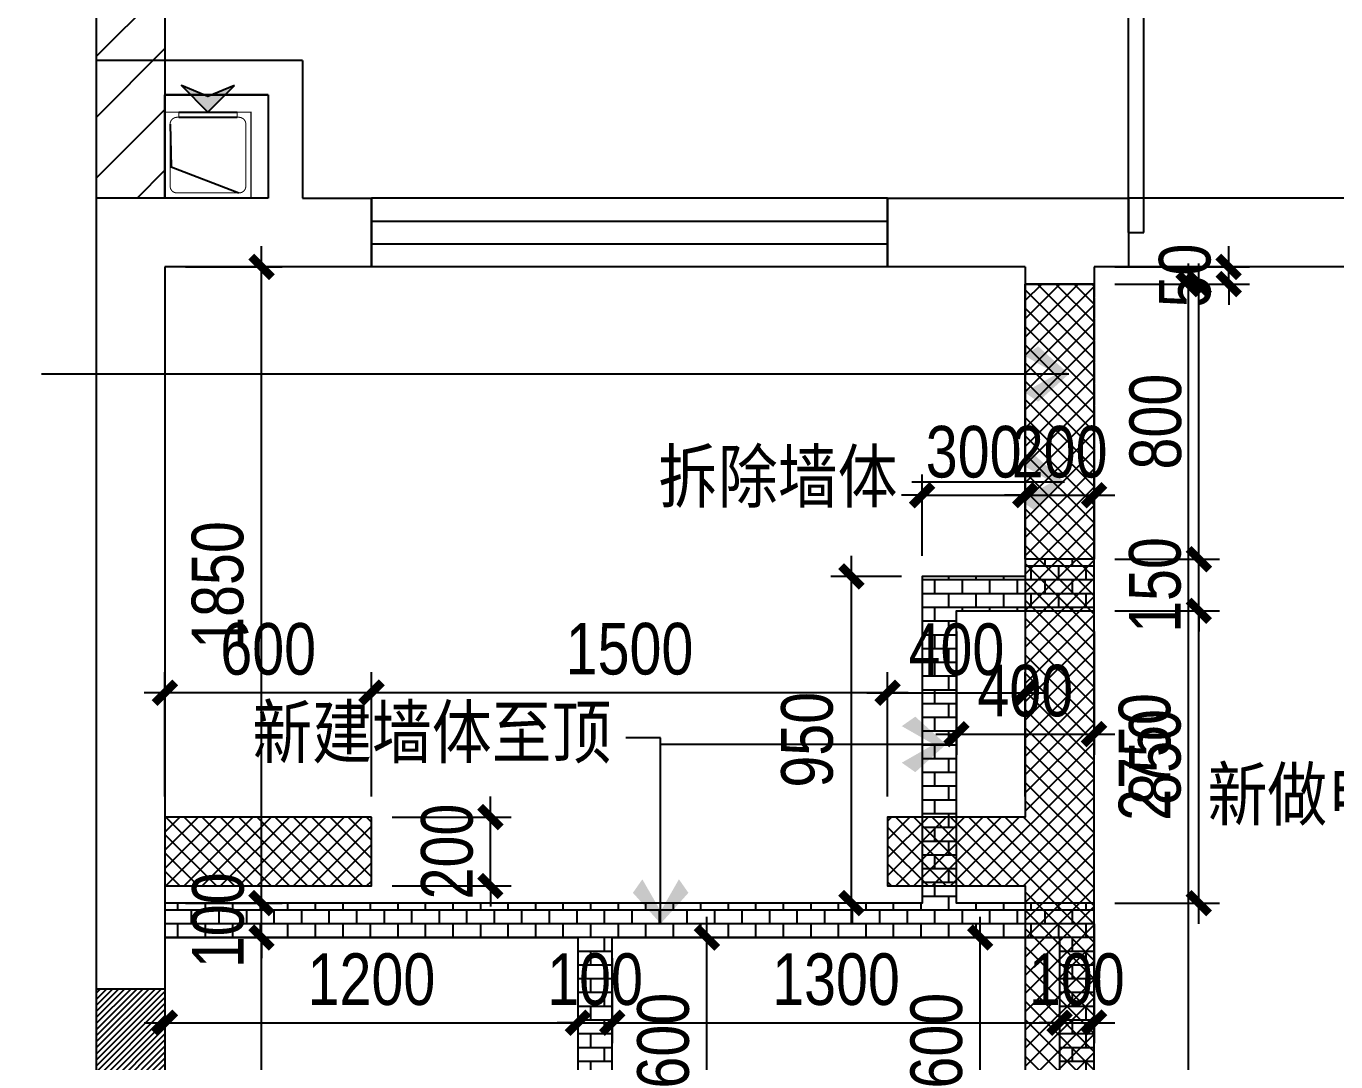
# Model space of a CAD drawing. Extents: x 160245 to 405305, y -111140 to 232735.
# Drawn here: x 334159 to 337965, y -98802 to -95791 of the extents above; entities that cross this region are included whole.
import ezdxf

# ---------------------------------------------------------------- set-up
doc = ezdxf.new("R2010")
doc.units = 0
doc.header["$LTSCALE"] = 10
doc.header["$MEASUREMENT"] = 0
doc.linetypes.add('DASH', pattern=[0.35, 0.25, -0.1])
doc.layers.get('Defpoints').update_dxf_attribs({"color": 229})
for name, color, linetype in [('Door 门', 107, 'Continuous'), ('P-N wall 新建隔墙2', 241, 'Continuous'), ('P-O wall 原始墙体', 245, 'Continuous'), ('P-O wall 拆除墙体', 245, 'Continuous'), ('P-Stair 楼梯（原建筑设备）', 159, 'Continuous'), ('P-window 窗', 107, 'Continuous'), ('WALL', 9, 'Continuous')]:
    doc.layers.add(name, color=color, linetype=linetype)
doc.styles.add('PDC DIM', font='PMingLiU-ExtB.ttf', dxfattribs={"width": 0.85})
doc.dimstyles.new('PDC-A2', dxfattribs={"dimscale": 0, "dimtxt": 2.5, "dimasz": 1, "dimexe": 1, "dimexo": 1, "dimgap": 0.7, "dimtad": 1, "dimdec": 0, "dimtxsty": 'PDC DIM', "dimblk": 'ARCHTICK', "dimcen": 1, "dimdle": 1, "dimclrd": 8, "dimclre": 8, "dimclrt": 9, "dimadec": 0, "dimazin": 0, "dimtfac": 1, "dimtdec": 0, "dimtix": 1, "dimtmove": 2, "dimatfit": 3, "dimldrblk": 'PDC A2 T R', "dimfxl": 10, "dimfxlon": 1, "dimarcsym": 0})

# ---------------------------------------------------------------- blocks, each defined once
blk = doc.blocks.new('A$C7BB304D7')
blk.add_hatch(color=256).paths.add_polyline_path([(126.5, 77.4), (203.8, 0.2), (126.3, 31.7), (49.1, 0)])
at = {"linetype": 'DASH', "ltscale": 0.5}
for p, q in [((1.5, 330.2), (1.5, 30.2)), ((301.5, 330.2), (1.5, 330.2)), ((301.5, 30.2), (301.5, 330.2)), ((1.5, 30.2), (301.5, 30.2))]:
    blk.add_line(p, q, dxfattribs=at)
for p, q in [((41.5, 95.2), (211.5, 95.2)), ((41.5, 80.2), (211.5, 80.2))]:
    blk.add_line(p, q)
at = {"const_width": 3}
blk.add_lwpolyline([(1.5, 80.2), (1.5, 330.2), (251.5, 330.2), (251.5, 80.2), (211.5, 80.2), (211.5, 95.2), (216.5, 95.2, 0.414214), (236.5, 115.2), (236.5, 295.2, 0.414214), (216.5, 315.2), (36.5, 315.2, 0.414214), (16.5, 295.2), (16.5, 115.2, 0.414214), (36.5, 95.2), (41.5, 95.2), (41.5, 80.2)], format="xyb", close=True, dxfattribs=at)
blk.add_lwpolyline([(16.5, 115.2), (19.3, 239.2), (216.5, 315.2)])
blk.add_lwpolyline([(203.8, 2.9), (126.3, 34.4), (49.1, 2.7), (126.5, 80.2)], close=True)
blk = doc.blocks.new('$DorLib2D$00000001')
for p, q in [((0.45, 0.975), (0.5, 0.975)), ((0.45, 0), (0.45, 0.975)), ((0.5, 0), (0.5, 0.975)), ((0.5, 0), (0.45, 0))]:
    blk.add_line(p, q)
at = {"lineweight": 13}
blk.add_arc((0.475, 0), 0.975, 91.4693, 180, dxfattribs=at)
blk = doc.blocks.new('$WINLIB2D$00000001')
at = {"color": 0}
for points in [[(-0.5, 0.5), (-0.5, -0.5)], [(-0.5, 0.5), (0.5, 0.5)], [(0.5, -0.5), (0.5, 0.5)], [(0.5, 0.1667), (-0.5, 0.1667)], [(0.5, -0.1667), (-0.5, -0.1667)], [(-0.5, -0.5), (0.5, -0.5)]]:
    blk.add_lwpolyline(points, dxfattribs=at)
blk = doc.blocks.new('_ArchTick')
at = {"color": 0, "linetype": 'ByBlock', "const_width": 0.4}
blk.add_lwpolyline([(-0.5, -0.5), (0.5, 0.5)], dxfattribs=at)
blk = doc.blocks.new('*D1993')
at = {"layer": 'Defpoints', "color": 0, "transparency": 16777216}
for p in [(337262.5, -96540.6), (337537.1, -96540.6), (337262.5, -99290.6)]:
    blk.add_point(p, dxfattribs=at)
at = {"layer": 'P-O wall 拆除墙体', "color": 8, "lineweight": -2, "transparency": 16777216}
for p, q in [((337537.1, -99350.6), (337537.1, -96480.6)), ((337322.5, -96540.6), (337597.1, -96540.6)), ((337322.5, -99290.6), (337597.1, -99290.6))]:
    blk.add_line(p, q, dxfattribs=at)
at = {"layer": 'P-O wall 拆除墙体', "color": 8, "lineweight": -2, "transparency": 16777216, "xscale": 60, "yscale": 60, "zscale": 60}
for p, rotation in [((337537.1, -96540.6), 90), ((337537.1, -99290.6), 270)]:
    blk.add_blockref('_ArchTick', p, dxfattribs=dict(at, rotation=rotation))
at = {"layer": 'P-O wall 拆除墙体', "color": 9, "transparency": 16777216, "insert": (337410.2, -97915.6), "char_height": 150, "attachment_point": 5, "rotation": 90, "style": 'PDC DIM'}
blk.add_mtext('2750', dxfattribs=at)
blk = doc.blocks.new('PDC A2 T R')
at = {"color": 0, "linetype": 'ByBlock'}
blk.add_line((0, 0), (-2, 0), dxfattribs=at)
for points in [[(-2.147, 0.886), (-1.491, 1.345), (-0.6, 0), (0, 0)], [(-2.147, -0.886), (-1.491, -1.345), (-0.6, 0), (0, 0)]]:
    blk.add_solid(points, dxfattribs=at)
blk = doc.blocks.new('*D1994')
at = {"layer": 'Defpoints', "color": 0, "transparency": 16777216}
for p in [(337062.5, -97728.8), (336662.5, -98090.6), (337062.5, -98090.6)]:
    blk.add_point(p, dxfattribs=at)
at = {"layer": 'P-O wall 拆除墙体', "color": 8, "lineweight": -2, "transparency": 16777216}
for p, q in [((336662.5, -98030.6), (336662.5, -97668.8)), ((337062.5, -98030.6), (337062.5, -97668.8)), ((336602.5, -97728.8), (337122.5, -97728.8))]:
    blk.add_line(p, q, dxfattribs=at)
at = {"layer": 'P-O wall 拆除墙体', "color": 8, "lineweight": -2, "transparency": 16777216, "xscale": 60, "yscale": 60, "zscale": 60, "rotation": 180}
blk.add_blockref('_ArchTick', (336662.5, -97728.8), dxfattribs=at)
at = {"layer": 'P-O wall 拆除墙体', "color": 8, "lineweight": -2, "transparency": 16777216, "xscale": 60, "yscale": 60, "zscale": 60}
blk.add_blockref('_ArchTick', (337062.5, -97728.8), dxfattribs=at)
at = {"layer": 'P-O wall 拆除墙体', "color": 9, "transparency": 16777216, "insert": (336862.5, -97603.3), "char_height": 150, "attachment_point": 5, "style": 'PDC DIM'}
blk.add_mtext('400', dxfattribs=at)
blk = doc.blocks.new('*D1995')
at = {"layer": 'Defpoints', "color": 0, "transparency": 16777216}
for p in [(335162.5, -97728.8), (335162.5, -98090.6), (336662.5, -98090.6)]:
    blk.add_point(p, dxfattribs=at)
at = {"layer": 'P-O wall 拆除墙体', "color": 8, "lineweight": -2, "transparency": 16777216}
for p, q in [((335162.5, -98030.6), (335162.5, -97668.8)), ((336662.5, -98030.6), (336662.5, -97668.8)), ((336722.5, -97728.8), (335102.5, -97728.8))]:
    blk.add_line(p, q, dxfattribs=at)
at = {"layer": 'P-O wall 拆除墙体', "color": 8, "lineweight": -2, "transparency": 16777216, "xscale": 60, "yscale": 60, "zscale": 60, "rotation": 180}
blk.add_blockref('_ArchTick', (335162.5, -97728.8), dxfattribs=at)
at = {"layer": 'P-O wall 拆除墙体', "color": 8, "lineweight": -2, "transparency": 16777216, "xscale": 60, "yscale": 60, "zscale": 60}
blk.add_blockref('_ArchTick', (336662.5, -97728.8), dxfattribs=at)
at = {"layer": 'P-O wall 拆除墙体', "color": 9, "transparency": 16777216, "insert": (335912.5, -97601.8), "char_height": 150, "attachment_point": 5, "style": 'PDC DIM'}
blk.add_mtext('1500', dxfattribs=at)
blk = doc.blocks.new('*D1996')
at = {"layer": 'Defpoints', "color": 0, "transparency": 16777216}
for p in [(334562.5, -97728.8), (334562.5, -98090.6), (335162.5, -98090.6)]:
    blk.add_point(p, dxfattribs=at)
at = {"layer": 'P-O wall 拆除墙体', "color": 8, "lineweight": -2, "transparency": 16777216}
for p, q in [((334562.5, -98030.6), (334562.5, -97668.8)), ((335162.5, -98030.6), (335162.5, -97668.8)), ((335222.5, -97728.8), (334502.5, -97728.8))]:
    blk.add_line(p, q, dxfattribs=at)
at = {"layer": 'P-O wall 拆除墙体', "color": 8, "lineweight": -2, "transparency": 16777216, "xscale": 60, "yscale": 60, "zscale": 60, "rotation": 180}
blk.add_blockref('_ArchTick', (334562.5, -97728.8), dxfattribs=at)
at = {"layer": 'P-O wall 拆除墙体', "color": 8, "lineweight": -2, "transparency": 16777216, "xscale": 60, "yscale": 60, "zscale": 60}
blk.add_blockref('_ArchTick', (335162.5, -97728.8), dxfattribs=at)
at = {"layer": 'P-O wall 拆除墙体', "color": 9, "transparency": 16777216, "insert": (334862.5, -97602.3), "char_height": 150, "attachment_point": 5, "style": 'PDC DIM'}
blk.add_mtext('600', dxfattribs=at)
blk = doc.blocks.new('*D1997')
at = {"layer": 'Defpoints', "color": 0, "transparency": 16777216}
for p in [(335162.5, -98090.6), (335508.2, -98090.6), (335162.5, -98290.6)]:
    blk.add_point(p, dxfattribs=at)
at = {"layer": 'P-O wall 拆除墙体', "color": 8, "lineweight": -2, "transparency": 16777216}
for p, q in [((335508.2, -98090.6), (335508.2, -98030.6)), ((335222.5, -98090.6), (335568.2, -98090.6)), ((335508.2, -98290.6), (335508.2, -98090.6)), ((335222.5, -98290.6), (335568.2, -98290.6)), ((335508.2, -98290.6), (335508.2, -98350.6))]:
    blk.add_line(p, q, dxfattribs=at)
at = {"layer": 'P-O wall 拆除墙体', "color": 8, "lineweight": -2, "transparency": 16777216, "xscale": 60, "yscale": 60, "zscale": 60}
for p, rotation in [((335508.2, -98090.6), 270), ((335508.2, -98290.6), 90)]:
    blk.add_blockref('_ArchTick', p, dxfattribs=dict(at, rotation=rotation))
at = {"layer": 'P-O wall 拆除墙体', "color": 9, "transparency": 16777216, "insert": (335382.7, -98190.6), "char_height": 150, "attachment_point": 5, "rotation": 90, "style": 'PDC DIM'}
blk.add_mtext('200', dxfattribs=at)
blk = doc.blocks.new('*D2102')
at = {"layer": 'Defpoints', "color": 0, "transparency": 16777216}
for p in [(335862.5, -98440.6), (336137.4, -98440.6), (335862.5, -99040.6)]:
    blk.add_point(p, dxfattribs=at)
at = {"layer": 'P-N wall 新建隔墙2', "color": 8, "lineweight": -2, "transparency": 16777216}
for p, q in [((336137.4, -99100.6), (336137.4, -98380.6)), ((335922.5, -98440.6), (336197.4, -98440.6)), ((335922.5, -99040.6), (336197.4, -99040.6))]:
    blk.add_line(p, q, dxfattribs=at)
at = {"layer": 'P-N wall 新建隔墙2', "color": 8, "lineweight": -2, "transparency": 16777216, "xscale": 60, "yscale": 60, "zscale": 60}
for p, rotation in [((336137.4, -98440.6), 90), ((336137.4, -99040.6), 270)]:
    blk.add_blockref('_ArchTick', p, dxfattribs=dict(at, rotation=rotation))
at = {"layer": 'P-N wall 新建隔墙2', "color": 9, "transparency": 16777216, "insert": (336010.9, -98740.6), "char_height": 150, "attachment_point": 5, "rotation": 90, "style": 'PDC DIM'}
blk.add_mtext('600', dxfattribs=at)
blk = doc.blocks.new('*D2105')
at = {"layer": 'Defpoints', "color": 0, "transparency": 16777216}
for p in [(336931.4, -98440.6), (337162.5, -98440.6), (337162.5, -99040.6)]:
    blk.add_point(p, dxfattribs=at)
at = {"layer": 'P-N wall 新建隔墙2', "color": 8, "lineweight": -2, "transparency": 16777216}
for p, q in [((336931.4, -99100.6), (336931.4, -98380.6)), ((337102.5, -98440.6), (336871.4, -98440.6)), ((337102.5, -99040.6), (336871.4, -99040.6))]:
    blk.add_line(p, q, dxfattribs=at)
at = {"layer": 'P-N wall 新建隔墙2', "color": 8, "lineweight": -2, "transparency": 16777216, "xscale": 60, "yscale": 60, "zscale": 60}
for p, rotation in [((336931.4, -98440.6), 90), ((336931.4, -99040.6), 270)]:
    blk.add_blockref('_ArchTick', p, dxfattribs=dict(at, rotation=rotation))
at = {"layer": 'P-N wall 新建隔墙2', "color": 9, "transparency": 16777216, "insert": (336804.9, -98740.6), "char_height": 150, "attachment_point": 5, "rotation": 90, "style": 'PDC DIM'}
blk.add_mtext('600', dxfattribs=at)
blk = doc.blocks.new('*D2106')
at = {"layer": 'Defpoints', "color": 0, "transparency": 16777216}
for p in [(334562.5, -98440.6), (335762.5, -98440.6), (335762.5, -98688.2)]:
    blk.add_point(p, dxfattribs=at)
at = {"layer": 'P-N wall 新建隔墙2', "color": 8, "lineweight": -2, "transparency": 16777216}
for p, q in [((334562.5, -98500.6), (334562.5, -98748.2)), ((335762.5, -98500.6), (335762.5, -98748.2)), ((334502.5, -98688.2), (335822.5, -98688.2))]:
    blk.add_line(p, q, dxfattribs=at)
at = {"layer": 'P-N wall 新建隔墙2', "color": 8, "lineweight": -2, "transparency": 16777216, "xscale": 60, "yscale": 60, "zscale": 60, "rotation": 180}
blk.add_blockref('_ArchTick', (334562.5, -98688.2), dxfattribs=at)
at = {"layer": 'P-N wall 新建隔墙2', "color": 8, "lineweight": -2, "transparency": 16777216, "xscale": 60, "yscale": 60, "zscale": 60}
blk.add_blockref('_ArchTick', (335762.5, -98688.2), dxfattribs=at)
at = {"layer": 'P-N wall 新建隔墙2', "color": 9, "transparency": 16777216, "insert": (335162.5, -98562.7), "char_height": 150, "attachment_point": 5, "style": 'PDC DIM'}
blk.add_mtext('1200', dxfattribs=at)
blk = doc.blocks.new('*D2107')
at = {"layer": 'Defpoints', "color": 0, "transparency": 16777216}
for p in [(335762.5, -98440.6), (335862.5, -98440.6), (335862.5, -98688.2)]:
    blk.add_point(p, dxfattribs=at)
at = {"layer": 'P-N wall 新建隔墙2', "color": 8, "lineweight": -2, "transparency": 16777216}
for p, q in [((335762.5, -98500.6), (335762.5, -98748.2)), ((335862.5, -98500.6), (335862.5, -98748.2)), ((335762.5, -98688.2), (335702.5, -98688.2)), ((335762.5, -98688.2), (335862.5, -98688.2)), ((335862.5, -98688.2), (335922.5, -98688.2))]:
    blk.add_line(p, q, dxfattribs=at)
at = {"layer": 'P-N wall 新建隔墙2', "color": 8, "lineweight": -2, "transparency": 16777216, "xscale": 60, "yscale": 60, "zscale": 60}
blk.add_blockref('_ArchTick', (335762.5, -98688.2), dxfattribs=at)
at = {"layer": 'P-N wall 新建隔墙2', "color": 8, "lineweight": -2, "transparency": 16777216, "xscale": 60, "yscale": 60, "zscale": 60, "rotation": 180}
blk.add_blockref('_ArchTick', (335862.5, -98688.2), dxfattribs=at)
at = {"layer": 'P-N wall 新建隔墙2', "color": 9, "transparency": 16777216, "insert": (335812.5, -98562.7), "char_height": 150, "attachment_point": 5, "style": 'PDC DIM'}
blk.add_mtext('100', dxfattribs=at)
blk = doc.blocks.new('*D2108')
at = {"layer": 'Defpoints', "color": 0, "transparency": 16777216}
for p in [(335862.5, -98440.6), (337162.5, -98440.6), (337162.5, -98688.2)]:
    blk.add_point(p, dxfattribs=at)
at = {"layer": 'P-N wall 新建隔墙2', "color": 8, "lineweight": -2, "transparency": 16777216}
for p, q in [((335862.5, -98500.6), (335862.5, -98748.2)), ((337162.5, -98500.6), (337162.5, -98748.2)), ((335802.5, -98688.2), (337222.5, -98688.2))]:
    blk.add_line(p, q, dxfattribs=at)
at = {"layer": 'P-N wall 新建隔墙2', "color": 8, "lineweight": -2, "transparency": 16777216, "xscale": 60, "yscale": 60, "zscale": 60, "rotation": 180}
blk.add_blockref('_ArchTick', (335862.5, -98688.2), dxfattribs=at)
at = {"layer": 'P-N wall 新建隔墙2', "color": 8, "lineweight": -2, "transparency": 16777216, "xscale": 60, "yscale": 60, "zscale": 60}
blk.add_blockref('_ArchTick', (337162.5, -98688.2), dxfattribs=at)
at = {"layer": 'P-N wall 新建隔墙2', "color": 9, "transparency": 16777216, "insert": (336512.5, -98562.7), "char_height": 150, "attachment_point": 5, "style": 'PDC DIM'}
blk.add_mtext('1300', dxfattribs=at)
blk = doc.blocks.new('*D2109')
at = {"layer": 'Defpoints', "color": 0, "transparency": 16777216}
for p in [(337262.5, -98340.6), (337162.5, -98440.6), (337262.5, -98688.2)]:
    blk.add_point(p, dxfattribs=at)
at = {"layer": 'P-N wall 新建隔墙2', "color": 8, "lineweight": -2, "transparency": 16777216}
for p, q in [((337262.5, -98400.6), (337262.5, -98748.2)), ((337162.5, -98500.6), (337162.5, -98748.2)), ((337162.5, -98688.2), (337102.5, -98688.2)), ((337162.5, -98688.2), (337262.5, -98688.2)), ((337262.5, -98688.2), (337322.5, -98688.2))]:
    blk.add_line(p, q, dxfattribs=at)
at = {"layer": 'P-N wall 新建隔墙2', "color": 8, "lineweight": -2, "transparency": 16777216, "xscale": 60, "yscale": 60, "zscale": 60}
blk.add_blockref('_ArchTick', (337162.5, -98688.2), dxfattribs=at)
at = {"layer": 'P-N wall 新建隔墙2', "color": 8, "lineweight": -2, "transparency": 16777216, "xscale": 60, "yscale": 60, "zscale": 60, "rotation": 180}
blk.add_blockref('_ArchTick', (337262.5, -98688.2), dxfattribs=at)
at = {"layer": 'P-N wall 新建隔墙2', "color": 9, "transparency": 16777216, "insert": (337212.5, -98562.7), "char_height": 150, "attachment_point": 5, "style": 'PDC DIM'}
blk.add_mtext('100', dxfattribs=at)
blk = doc.blocks.new('*D2110')
at = {"layer": 'Defpoints', "color": 0, "transparency": 16777216}
for p in [(334562.5, -98440.6), (334843, -98440.6), (334562.5, -100740.6)]:
    blk.add_point(p, dxfattribs=at)
at = {"layer": 'P-N wall 新建隔墙2', "color": 8, "lineweight": -2, "transparency": 16777216}
for p, q in [((334843, -100800.6), (334843, -98380.6)), ((334622.5, -98440.6), (334903, -98440.6)), ((334622.5, -100740.6), (334903, -100740.6))]:
    blk.add_line(p, q, dxfattribs=at)
at = {"layer": 'P-N wall 新建隔墙2', "color": 8, "lineweight": -2, "transparency": 16777216, "xscale": 60, "yscale": 60, "zscale": 60}
for p, rotation in [((334843, -98440.6), 90), ((334843, -100740.6), 270)]:
    blk.add_blockref('_ArchTick', p, dxfattribs=dict(at, rotation=rotation))
at = {"layer": 'P-N wall 新建隔墙2', "color": 9, "transparency": 16777216, "insert": (334717.5, -99590.6), "char_height": 150, "attachment_point": 5, "rotation": 90, "style": 'PDC DIM'}
blk.add_mtext('2300', dxfattribs=at)
blk = doc.blocks.new('*D2111')
at = {"layer": 'Defpoints', "color": 0, "transparency": 16777216}
for p in [(334562.5, -98340.6), (334843, -98340.6), (334562.5, -98440.6)]:
    blk.add_point(p, dxfattribs=at)
at = {"layer": 'P-N wall 新建隔墙2', "color": 8, "lineweight": -2, "transparency": 16777216}
for p, q in [((334843, -98340.6), (334843, -98280.6)), ((334622.5, -98340.6), (334903, -98340.6)), ((334843, -98440.6), (334843, -98340.6)), ((334622.5, -98440.6), (334903, -98440.6)), ((334843, -98440.6), (334843, -98500.6))]:
    blk.add_line(p, q, dxfattribs=at)
at = {"layer": 'P-N wall 新建隔墙2', "color": 8, "lineweight": -2, "transparency": 16777216, "xscale": 60, "yscale": 60, "zscale": 60}
for p, rotation in [((334843, -98340.6), 270), ((334843, -98440.6), 90)]:
    blk.add_blockref('_ArchTick', p, dxfattribs=dict(at, rotation=rotation))
at = {"layer": 'P-N wall 新建隔墙2', "color": 9, "transparency": 16777216, "insert": (334717.5, -98390.6), "char_height": 150, "attachment_point": 5, "rotation": 90, "style": 'PDC DIM'}
blk.add_mtext('100', dxfattribs=at)
blk = doc.blocks.new('*D2112')
at = {"layer": 'Defpoints', "color": 0, "transparency": 16777216}
for p in [(334562.5, -96490.6), (334843, -96490.6), (334562.5, -98340.6)]:
    blk.add_point(p, dxfattribs=at)
at = {"layer": 'P-N wall 新建隔墙2', "color": 8, "lineweight": -2, "transparency": 16777216}
for p, q in [((334843, -98400.6), (334843, -96430.6)), ((334622.5, -96490.6), (334903, -96490.6)), ((334622.5, -98340.6), (334903, -98340.6))]:
    blk.add_line(p, q, dxfattribs=at)
at = {"layer": 'P-N wall 新建隔墙2', "color": 8, "lineweight": -2, "transparency": 16777216, "xscale": 60, "yscale": 60, "zscale": 60}
for p, rotation in [((334843, -96490.6), 90), ((334843, -98340.6), 270)]:
    blk.add_blockref('_ArchTick', p, dxfattribs=dict(at, rotation=rotation))
at = {"layer": 'P-N wall 新建隔墙2', "color": 9, "transparency": 16777216, "insert": (334716.1, -97415.6), "char_height": 150, "attachment_point": 5, "rotation": 90, "style": 'PDC DIM'}
blk.add_mtext('1850', dxfattribs=at)
blk = doc.blocks.new('*D2113')
at = {"layer": 'Defpoints', "color": 0, "transparency": 16777216}
for p in [(337262.5, -97490.6), (337567, -97490.6), (337262.5, -98340.6)]:
    blk.add_point(p, dxfattribs=at)
at = {"layer": 'P-N wall 新建隔墙2', "color": 8, "lineweight": -2, "transparency": 16777216}
for p, q in [((337567, -98400.6), (337567, -97430.6)), ((337322.5, -97490.6), (337627, -97490.6)), ((337322.5, -98340.6), (337627, -98340.6))]:
    blk.add_line(p, q, dxfattribs=at)
at = {"layer": 'P-N wall 新建隔墙2', "color": 8, "lineweight": -2, "transparency": 16777216, "xscale": 60, "yscale": 60, "zscale": 60}
for p, rotation in [((337567, -97490.6), 90), ((337567, -98340.6), 270)]:
    blk.add_blockref('_ArchTick', p, dxfattribs=dict(at, rotation=rotation))
at = {"layer": 'P-N wall 新建隔墙2', "color": 9, "transparency": 16777216, "insert": (337440.1, -97915.6), "char_height": 150, "attachment_point": 5, "rotation": 90, "style": 'PDC DIM'}
blk.add_mtext('850', dxfattribs=at)
blk = doc.blocks.new('*D2114')
at = {"layer": 'Defpoints', "color": 0, "transparency": 16777216}
for p in [(337262.5, -97340.6), (337567, -97340.6), (337262.5, -97490.6)]:
    blk.add_point(p, dxfattribs=at)
at = {"layer": 'P-N wall 新建隔墙2', "color": 8, "lineweight": -2, "transparency": 16777216}
for p, q in [((337567, -97340.6), (337567, -97280.6)), ((337322.5, -97340.6), (337627, -97340.6)), ((337567, -97490.6), (337567, -97340.6)), ((337322.5, -97490.6), (337627, -97490.6)), ((337567, -97490.6), (337567, -97550.6))]:
    blk.add_line(p, q, dxfattribs=at)
at = {"layer": 'P-N wall 新建隔墙2', "color": 8, "lineweight": -2, "transparency": 16777216, "xscale": 60, "yscale": 60, "zscale": 60}
for p, rotation in [((337567, -97340.6), 270), ((337567, -97490.6), 90)]:
    blk.add_blockref('_ArchTick', p, dxfattribs=dict(at, rotation=rotation))
at = {"layer": 'P-N wall 新建隔墙2', "color": 9, "transparency": 16777216, "insert": (337440.1, -97415.6), "char_height": 150, "attachment_point": 5, "rotation": 90, "style": 'PDC DIM'}
blk.add_mtext('150', dxfattribs=at)
blk = doc.blocks.new('*D2115')
at = {"layer": 'Defpoints', "color": 0, "transparency": 16777216}
for p in [(337262.5, -96540.6), (337567, -96540.6), (337262.5, -97340.6)]:
    blk.add_point(p, dxfattribs=at)
at = {"layer": 'P-N wall 新建隔墙2', "color": 8, "lineweight": -2, "transparency": 16777216}
for p, q in [((337567, -97400.6), (337567, -96480.6)), ((337322.5, -96540.6), (337627, -96540.6)), ((337322.5, -97340.6), (337627, -97340.6))]:
    blk.add_line(p, q, dxfattribs=at)
at = {"layer": 'P-N wall 新建隔墙2', "color": 8, "lineweight": -2, "transparency": 16777216, "xscale": 60, "yscale": 60, "zscale": 60}
for p, rotation in [((337567, -96540.6), 90), ((337567, -97340.6), 270)]:
    blk.add_blockref('_ArchTick', p, dxfattribs=dict(at, rotation=rotation))
at = {"layer": 'P-N wall 新建隔墙2', "color": 9, "transparency": 16777216, "insert": (337441.5, -96940.6), "char_height": 150, "attachment_point": 5, "rotation": 90, "style": 'PDC DIM'}
blk.add_mtext('800', dxfattribs=at)
blk = doc.blocks.new('*D2116')
at = {"layer": 'Defpoints', "color": 0, "transparency": 16777216}
for p in [(337262.5, -96490.6), (337653.8, -96490.6), (337262.5, -96540.6)]:
    blk.add_point(p, dxfattribs=at)
at = {"layer": 'P-N wall 新建隔墙2', "color": 8, "lineweight": -2, "transparency": 16777216}
for p, q in [((337653.8, -96490.6), (337653.8, -96430.6)), ((337322.5, -96490.6), (337713.8, -96490.6)), ((337653.8, -96540.6), (337653.8, -96490.6)), ((337322.5, -96540.6), (337713.8, -96540.6)), ((337653.8, -96540.6), (337653.8, -96600.6))]:
    blk.add_line(p, q, dxfattribs=at)
at = {"layer": 'P-N wall 新建隔墙2', "color": 8, "lineweight": -2, "transparency": 16777216, "xscale": 60, "yscale": 60, "zscale": 60}
for p, rotation in [((337653.8, -96490.6), 270), ((337653.8, -96540.6), 90)]:
    blk.add_blockref('_ArchTick', p, dxfattribs=dict(at, rotation=rotation))
at = {"layer": 'P-N wall 新建隔墙2', "color": 9, "transparency": 16777216, "insert": (337526.9, -96515.6), "char_height": 150, "attachment_point": 5, "rotation": 90, "style": 'PDC DIM'}
blk.add_mtext('50', dxfattribs=at)
blk = doc.blocks.new('*D2117')
at = {"layer": 'Defpoints', "color": 0, "transparency": 16777216}
for p in [(336862.5, -97490.6), (337262.5, -97490.6), (337262.5, -97849.1)]:
    blk.add_point(p, dxfattribs=at)
at = {"layer": 'P-N wall 新建隔墙2', "color": 8, "lineweight": -2, "transparency": 16777216}
for p, q in [((336862.5, -97550.6), (336862.5, -97909.1)), ((337262.5, -97550.6), (337262.5, -97909.1)), ((336802.5, -97849.1), (337322.5, -97849.1))]:
    blk.add_line(p, q, dxfattribs=at)
at = {"layer": 'P-N wall 新建隔墙2', "color": 8, "lineweight": -2, "transparency": 16777216, "xscale": 60, "yscale": 60, "zscale": 60, "rotation": 180}
blk.add_blockref('_ArchTick', (336862.5, -97849.1), dxfattribs=at)
at = {"layer": 'P-N wall 新建隔墙2', "color": 8, "lineweight": -2, "transparency": 16777216, "xscale": 60, "yscale": 60, "zscale": 60}
blk.add_blockref('_ArchTick', (337262.5, -97849.1), dxfattribs=at)
at = {"layer": 'P-N wall 新建隔墙2', "color": 9, "transparency": 16777216, "insert": (337062.5, -97723.6), "char_height": 150, "attachment_point": 5, "style": 'PDC DIM'}
blk.add_mtext('400', dxfattribs=at)
blk = doc.blocks.new('*D2118')
at = {"layer": 'Defpoints', "color": 0, "transparency": 16777216}
for p in [(336762.5, -97390.6), (336557.1, -98340.6), (336762.5, -98340.6)]:
    blk.add_point(p, dxfattribs=at)
at = {"layer": 'P-N wall 新建隔墙2', "color": 8, "lineweight": -2, "transparency": 16777216}
for p, q in [((336557.1, -97330.6), (336557.1, -98400.6)), ((336702.5, -97390.6), (336497.1, -97390.6)), ((336702.5, -98340.6), (336497.1, -98340.6))]:
    blk.add_line(p, q, dxfattribs=at)
at = {"layer": 'P-N wall 新建隔墙2', "color": 8, "lineweight": -2, "transparency": 16777216, "xscale": 60, "yscale": 60, "zscale": 60}
for p, rotation in [((336557.1, -97390.6), 90), ((336557.1, -98340.6), 270)]:
    blk.add_blockref('_ArchTick', p, dxfattribs=dict(at, rotation=rotation))
at = {"layer": 'P-N wall 新建隔墙2', "color": 9, "transparency": 16777216, "insert": (336429.2, -97865.6), "char_height": 150, "attachment_point": 5, "rotation": 90, "style": 'PDC DIM'}
blk.add_mtext('950', dxfattribs=at)
blk = doc.blocks.new('*D2119')
at = {"layer": 'Defpoints', "color": 0, "transparency": 16777216}
for p in [(337062.5, -97154.5), (336762.5, -97390.6), (337062.5, -97390.6)]:
    blk.add_point(p, dxfattribs=at)
at = {"layer": 'P-N wall 新建隔墙2', "color": 8, "lineweight": -2, "transparency": 16777216}
for p, q in [((336762.5, -97330.6), (336762.5, -97094.5)), ((337062.5, -97330.6), (337062.5, -97094.5)), ((336762.5, -97154.5), (336702.5, -97154.5)), ((336762.5, -97154.5), (337062.5, -97154.5)), ((337062.5, -97154.5), (337122.5, -97154.5))]:
    blk.add_line(p, q, dxfattribs=at)
at = {"layer": 'P-N wall 新建隔墙2', "color": 8, "lineweight": -2, "transparency": 16777216, "xscale": 60, "yscale": 60, "zscale": 60}
blk.add_blockref('_ArchTick', (336762.5, -97154.5), dxfattribs=at)
at = {"layer": 'P-N wall 新建隔墙2', "color": 8, "lineweight": -2, "transparency": 16777216, "xscale": 60, "yscale": 60, "zscale": 60, "rotation": 180}
blk.add_blockref('_ArchTick', (337062.5, -97154.5), dxfattribs=at)
at = {"layer": 'P-N wall 新建隔墙2', "color": 9, "transparency": 16777216, "insert": (336912.5, -97029), "char_height": 150, "attachment_point": 5, "style": 'PDC DIM'}
blk.add_mtext('300', dxfattribs=at)
blk = doc.blocks.new('*D2120')
at = {"layer": 'Defpoints', "color": 0, "transparency": 16777216}
for p in [(337262.5, -97154.5), (337062.5, -97330.6), (337262.5, -97330.6)]:
    blk.add_point(p, dxfattribs=at)
at = {"layer": 'P-N wall 新建隔墙2', "color": 8, "lineweight": -2, "transparency": 16777216}
for p, q in [((337062.5, -97270.6), (337062.5, -97094.5)), ((337262.5, -97270.6), (337262.5, -97094.5)), ((337062.5, -97154.5), (337002.5, -97154.5)), ((337062.5, -97154.5), (337262.5, -97154.5)), ((337262.5, -97154.5), (337322.5, -97154.5))]:
    blk.add_line(p, q, dxfattribs=at)
at = {"layer": 'P-N wall 新建隔墙2', "color": 8, "lineweight": -2, "transparency": 16777216, "xscale": 60, "yscale": 60, "zscale": 60}
blk.add_blockref('_ArchTick', (337062.5, -97154.5), dxfattribs=at)
at = {"layer": 'P-N wall 新建隔墙2', "color": 8, "lineweight": -2, "transparency": 16777216, "xscale": 60, "yscale": 60, "zscale": 60, "rotation": 180}
blk.add_blockref('_ArchTick', (337262.5, -97154.5), dxfattribs=at)
at = {"layer": 'P-N wall 新建隔墙2', "color": 9, "transparency": 16777216, "insert": (337162.5, -97029), "char_height": 150, "attachment_point": 5, "style": 'PDC DIM'}
blk.add_mtext('200', dxfattribs=at)

msp = doc.modelspace()

# ---------------------------------------------------------------- hatches: boundary and pattern name
at = {"layer": 'P-N wall 新建隔墙2'}
h = msp.add_hatch(dxfattribs=at)
h.set_pattern_fill('AR-B816', color=250, scale=5)
h.paths.add_polyline_path([(337262.5, -97490.6), (337262.5, -97340.6), (337062.5, -97340.6), (337062.5, -97390.6), (336762.5, -97390.6), (336762.5, -98340.6), (334562.5, -98340.6), (334562.5, -98440.6), (335762.5, -98440.6), (335762.5, -99040.6), (335862.5, -99040.6), (335862.5, -98440.6), (337162.5, -98440.6), (337162.5, -99040.6), (337262.5, -99040.6), (337262.5, -98340.6), (336862.5, -98340.6), (336862.5, -97490.6)])
at = {"layer": 'P-O wall 原始墙体'}
h = msp.add_hatch(dxfattribs=at)
h.set_pattern_fill('普通砖', color=256, scale=50, style=0)
h.set_pattern_definition([(45, (123446.86, 89.76), (-88.38838, 88.38838), [])])
h.paths.add_polyline_path([(334362.5, -94790.6), (334362.5, -96290.6), (334562.5, -96290.6), (334562.5, -94790.6)])
h = msp.add_hatch(dxfattribs=at)
h.set_pattern_fill('ANSI31', color=256, scale=100, style=0)
h.set_pattern_definition([(45, (123446.859, 0), (-8.83883476, 8.83883476), [])])
h.paths.add_polyline_path([(334562.5, -98590.6), (334362.5, -98590.6), (334362.5, -99490.6), (334562.5, -99490.6)])
at = {"layer": 'P-O wall 拆除墙体'}
h = msp.add_hatch(dxfattribs=at)
h.set_pattern_fill('ANSI37', color=250, scale=300)
h.paths.add_polyline_path([(337362.5, -99490.6), (337362.5, -99290.6), (337262.5, -99290.6), (337262.5, -96540.6), (337062.5, -96540.6), (337062.5, -98090.6), (336662.5, -98090.6), (336662.5, -98290.6), (337062.5, -98290.6), (337062.5, -99290.6), (336962.5, -99290.6), (336962.5, -99490.6)])
h = msp.add_hatch(dxfattribs=at)
h.set_pattern_fill('ANSI37', color=250, scale=300)
h.paths.add_polyline_path([(335162.5, -98090.6), (334562.5, -98090.6), (334562.5, -98290.6), (335162.5, -98290.6)])

# ---------------------------------------------------------------- linework, layer by layer
at = {"layer": 'P-N wall 新建隔墙2', "linetype": 'DASH'}
msp.add_lwpolyline([(337262.5, -97340.6), (337062.5, -97340.6), (337062.5, -96540.6), (337262.5, -96540.6)], close=True, dxfattribs=at)
at = {"layer": 'P-N wall 新建隔墙2'}
msp.add_lwpolyline([(337262.5, -97490.6), (337262.5, -97340.6), (337062.5, -97340.6), (337062.5, -97390.6), (336762.5, -97390.6), (336762.5, -98340.6), (334562.5, -98340.6), (334562.5, -98440.6), (335762.5, -98440.6), (335762.5, -99040.6), (335862.5, -99040.6), (335862.5, -98440.6), (337162.5, -98440.6), (337162.5, -99040.6), (337262.5, -99040.6), (337262.5, -98340.6), (336862.5, -98340.6), (336862.5, -97490.6), (337262.5, -97490.6)], dxfattribs=at)
at = {"layer": 'P-O wall 原始墙体'}
for p, q in [((334362.5, -94790.6), (334362.5, -96290.6)), ((334562.5, -94790.6), (334562.5, -96290.6)), ((334962.5, -95890.6), (334362.5, -95890.6)), ((334962.5, -95890.6), (334962.5, -96290.6)), ((334862.5, -95990.6), (334562.5, -95990.6)), ((334862.5, -95990.6), (334862.5, -96290.6)), ((334562.5, -96290.6), (334362.5, -96290.6)), ((334862.5, -96290.6), (334562.5, -96290.6)), ((334962.5, -96290.6), (335162.5, -96290.6)), ((335162.5, -96290.6), (335162.5, -96490.6)), ((336662.5, -96490.6), (336662.5, -96290.6)), ((336662.5, -96290.6), (337162.5, -96290.6)), ((337162.5, -96290.6), (337362.5, -96290.6)), ((337362.5, -96290.6), (337362.5, -96490.6)), ((334362.5, -96390.6), (334362.5, -98190.6)), ((334562.5, -96490.6), (334562.5, -98290.6)), ((334962.5, -96490.6), (334562.5, -96490.6)), ((335162.5, -96490.6), (334962.5, -96490.6)), ((337062.5, -96490.6), (336662.5, -96490.6)), ((337062.5, -96490.6), (337062.5, -96540.6)), ((337362.5, -96490.6), (337262.5, -96490.6)), ((337262.5, -96490.6), (337262.5, -96540.6)), ((334362.5, -98190.6), (334362.5, -99490.6)), ((334562.5, -98290.6), (334562.5, -99490.6)), ((334562.5, -98590.6), (334362.5, -98590.6))]:
    msp.add_line(p, q, dxfattribs=at)
msp.add_lwpolyline([(337062.5, -96540.6), (337262.5, -96540.6)], dxfattribs=at)
at = {"layer": 'P-O wall 拆除墙体'}
msp.add_lwpolyline([(337362.5, -99490.6), (337362.5, -99290.6), (337262.5, -99290.6), (337262.5, -96540.6), (337062.5, -96540.6), (337062.5, -98090.6), (336662.5, -98090.6), (336662.5, -98290.6), (337062.5, -98290.6), (337062.5, -99290.6), (336962.5, -99290.6), (336962.5, -99490.6), (337362.5, -99490.6)], dxfattribs=at)
msp.add_lwpolyline([(335162.5, -98090.6), (334562.5, -98090.6), (334562.5, -98290.6), (335162.5, -98290.6)], close=True, dxfattribs=at)
at = {"layer": 'P-Stair 楼梯（原建筑设备）'}
for p, q in [((338262.5, -96290.6), (337362.5, -96290.6)), ((338262.5, -96490.6), (337362.5, -96490.6))]:
    msp.add_line(p, q, dxfattribs=at)
at = {"layer": 'WALL'}
for p, q in [((334362.5, -95890.6), (334362.5, -96390.6)), ((334562.5, -95990.6), (334562.5, -96290.6))]:
    msp.add_line(p, q, dxfattribs=at)

# ---------------------------------------------------------------- block references
at = {"layer": 'Door 门', "extrusion": (0, 0, -1), "xscale": 900, "yscale": 900, "zscale": -900}
msp.add_blockref('$DorLib2D$00000001', (-337812.5, -96390.6), dxfattribs=at)
at = {"layer": 'P-O wall 原始墙体', "extrusion": (0, 0, -1), "zscale": -1, "rotation": 180}
msp.add_blockref('A$C7BB304D7', (-334561, -95960.4), dxfattribs=at)
at = {"layer": 'P-window 窗', "extrusion": (0, 0, -1), "xscale": 1500, "yscale": 200, "zscale": -1500}
msp.add_blockref('$WINLIB2D$00000001', (-335912.5, -96390.6), dxfattribs=at)

# ---------------------------------------------------------------- texts
at = {"layer": 'P-N wall 新建隔墙2', "color": 9, "char_height": 150, "attachment_point": 9, "style": 'PDC DIM'}
for s, insert in [('新建墙体至顶', (335859.8, -97934.8)), ('{\\fPMingLiU|b0|i0|c136|p18;新\\fPMingLiU|b0|i0|c134|p18;做电梯}', (338287.7, -98115.4))]:
    msp.add_mtext(s, dxfattribs=dict(at, insert=insert))
at = {"layer": 'P-O wall 拆除墙体', "color": 9, "insert": (336691.3, -97191.1), "char_height": 150, "attachment_point": 9, "style": 'PDC DIM'}
msp.add_mtext('拆除墙体', dxfattribs=at)

# ---------------------------------------------------------------- dimensions: what is measured, and where the dimension line sits
at = {"layer": 'P-N wall 新建隔墙2'}
for base, p1, p2, picture, middle in [((334843, -96490.6), (334562.5, -98340.6), (334562.5, -96490.6), '*D2112', (334716.1, -97415.6)), ((337653.8, -96490.6), (337262.5, -96540.6), (337262.5, -96490.6), '*D2116', (337526.9, -96515.6)), ((337567, -96540.6), (337262.5, -97340.6), (337262.5, -96540.6), '*D2115', (337441.5, -96940.6)), ((337567, -97340.6), (337262.5, -97490.6), (337262.5, -97340.6), '*D2114', (337440.1, -97415.6)), ((336557.1, -98340.6), (336762.5, -97390.6), (336762.5, -98340.6), '*D2118', (336429.2, -97865.6)), ((337567, -97490.6), (337262.5, -98340.6), (337262.5, -97490.6), '*D2113', (337440.1, -97915.6)), ((334843, -98340.6), (334562.5, -98440.6), (334562.5, -98340.6), '*D2111', (334717.5, -98390.6)), ((334843, -98440.6), (334562.5, -100740.6), (334562.5, -98440.6), '*D2110', (334717.5, -99590.6)), ((336137.4, -98440.6), (335862.5, -99040.6), (335862.5, -98440.6), '*D2102', (336010.9, -98740.6)), ((336931.4, -98440.6), (337162.5, -99040.6), (337162.5, -98440.6), '*D2105', (336804.9, -98740.6))]:
    dim = msp.add_linear_dim(base=base, p1=p1, p2=p2, angle=90, dimstyle='PDC-A2', override={"dimscale": 60}, dxfattribs=at)
    dim.commit()
    dim.dimension.update_dxf_attribs({"geometry": picture, "text_midpoint": middle})
for base, p1, p2, picture, middle in [((337062.5, -97154.5), (336762.5, -97390.6), (337062.5, -97390.6), '*D2119', (336912.5, -97029)), ((337262.5, -97154.5), (337062.5, -97330.6), (337262.5, -97330.6), '*D2120', (337162.5, -97029)), ((337262.5, -97849.1), (336862.5, -97490.6), (337262.5, -97490.6), '*D2117', (337062.5, -97723.6)), ((337262.5, -98688.2), (337162.5, -98440.6), (337262.5, -98340.6), '*D2109', (337212.5, -98562.7)), ((335762.5, -98688.2), (334562.5, -98440.6), (335762.5, -98440.6), '*D2106', (335162.5, -98562.7)), ((335862.5, -98688.2), (335762.5, -98440.6), (335862.5, -98440.6), '*D2107', (335812.5, -98562.7)), ((337162.5, -98688.2), (335862.5, -98440.6), (337162.5, -98440.6), '*D2108', (336512.5, -98562.7))]:
    dim = msp.add_linear_dim(base=base, p1=p1, p2=p2, dimstyle='PDC-A2', override={"dimscale": 60}, dxfattribs=at)
    dim.commit()
    dim.dimension.update_dxf_attribs({"geometry": picture, "text_midpoint": middle})
at = {"layer": 'P-O wall 拆除墙体'}
for base, p1, p2, picture, middle in [((337537.1, -96540.6), (337262.5, -99290.6), (337262.5, -96540.6), '*D1993', (337410.2, -97915.6)), ((335508.2, -98090.6), (335162.5, -98290.6), (335162.5, -98090.6), '*D1997', (335382.7, -98190.6))]:
    dim = msp.add_linear_dim(base=base, p1=p1, p2=p2, angle=90, dimstyle='PDC-A2', override={"dimscale": 60}, dxfattribs=at)
    dim.commit()
    dim.dimension.update_dxf_attribs({"geometry": picture, "text_midpoint": middle})
for base, p1, p2, picture, middle in [((334562.5, -97728.8), (335162.5, -98090.6), (334562.5, -98090.6), '*D1996', (334862.5, -97602.3)), ((335162.5, -97728.8), (336662.5, -98090.6), (335162.5, -98090.6), '*D1995', (335912.5, -97601.8)), ((337062.5, -97728.8), (336662.5, -98090.6), (337062.5, -98090.6), '*D1994', (336862.5, -97603.3))]:
    dim = msp.add_linear_dim(base=base, p1=p1, p2=p2, dimstyle='PDC-A2', override={"dimscale": 60}, dxfattribs=at)
    dim.commit()
    dim.dimension.update_dxf_attribs({"geometry": picture, "text_midpoint": middle})

# ---------------------------------------------------------------- leaders
at = {"layer": 'P-N wall 新建隔墙2', "annotation_type": 0, "has_hookline": 1, "hookline_direction": 1}
for points, text_width in [([(337189.4, -96802.1), (334203.6, -96802.1)], 859.3), ([(336003, -98400.1), (336003, -97859.8), (335901.8, -97859.8)], 1127.3), ([(338779.4, -98040.4), (338329.7, -98040.4)], 748.7)]:
    msp.add_leader(points, dimstyle='PDC-A2', override={"dimscale": 60, "dimtad": 0}, dxfattribs=dict(at, text_width=text_width))
at = {"layer": 'P-N wall 新建隔墙2'}
msp.add_leader([(336832.5, -97879.1), (336003, -97879.1)], dimstyle='PDC-A2', override={"dimscale": 60, "dimtad": 0}, dxfattribs=at)
at = {"layer": 'P-O wall 拆除墙体', "annotation_type": 0, "has_hookline": 1, "hookline_direction": 1, "text_width": 748.5}
msp.add_leader([(337176.6, -97116.1), (336733.3, -97116.1)], dimstyle='PDC-A2', override={"dimscale": 60, "dimtad": 0}, dxfattribs=at)

doc.saveas('drawing.dxf')
